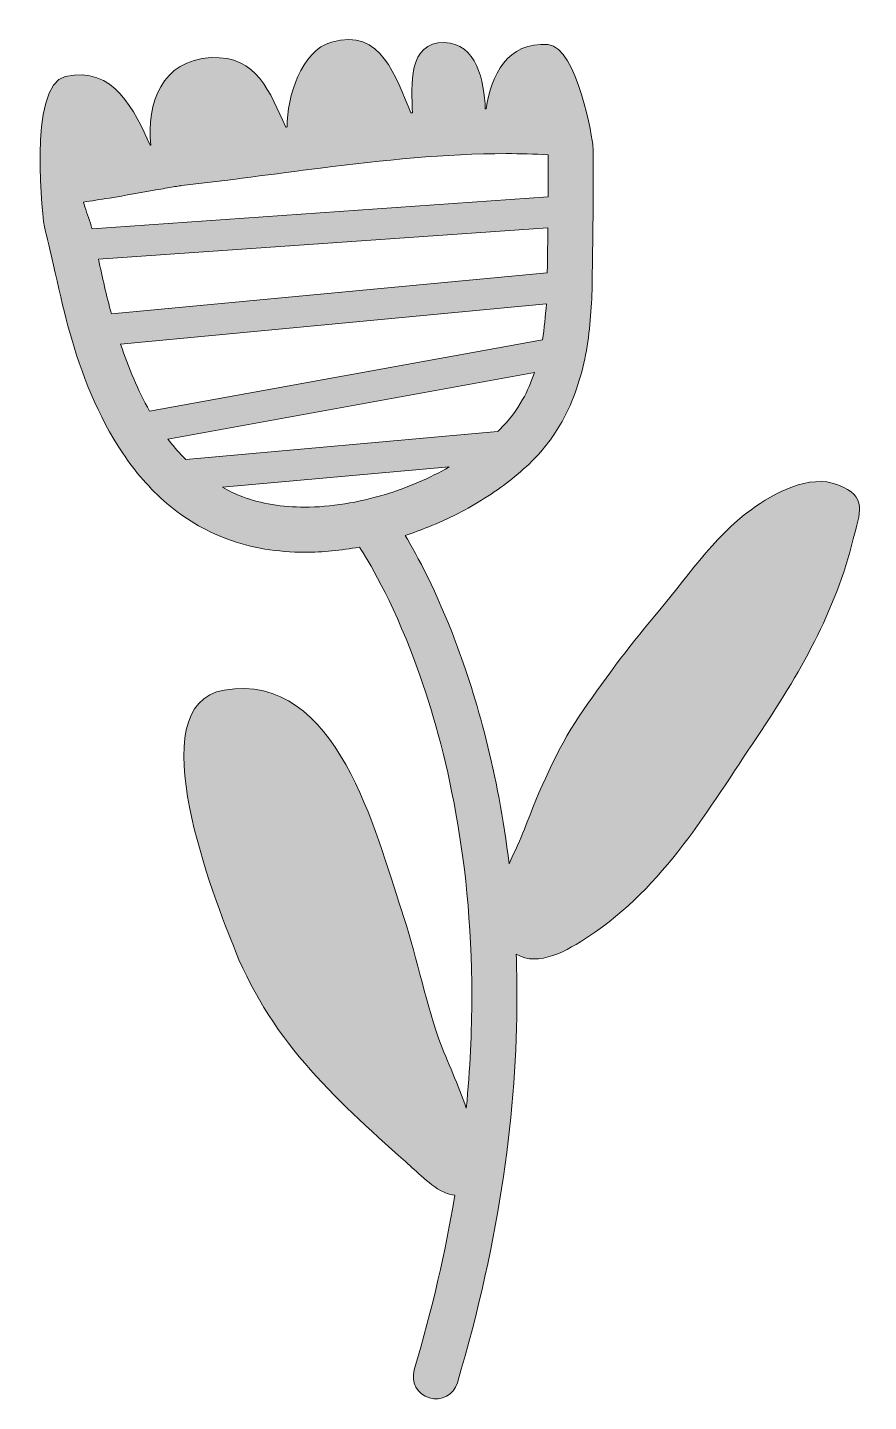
# Model space of a CAD drawing. Header units: inches. Extents: x -1 to 62, y 0 to 102.
import ezdxf

# ---------------------------------------------------------------- set-up
doc = ezdxf.new("R2010")
doc.units = ezdxf.units.IN
doc.header["$MEASUREMENT"] = 0
doc.layers.add('Layer 1', color=7, linetype='Continuous')

msp = doc.modelspace()

# ---------------------------------------------------------------- hatches: boundary and pattern name
at = {"layer": 'Layer 1', "true_color": 0xf7e13e}
h = msp.add_hatch(color=53, dxfattribs=at)
h.dxf.hatch_style = 2
edge = h.paths.add_edge_path()
edge.add_spline(control_points=[(31, 15.22), (30.31, 11.1), (29.32, 6.75), (27.96, 2.17), (27.69, 1.27), (28.2, 0.34), (29.09, 0.07), (29.98, -0.19), (30.92, 0.31), (31.18, 1.2), (34.43, 12.1), (35.63, 21.77), (35.63, 30.1), (35.63, 31.17), (35.61, 32.22), (35.58, 33.24), (37.23, 32.24), (39.44, 33.53), (40.98, 34.55), (46.64, 38.3), (49.91, 44.02), (53.6, 49.51), (56.72, 54.14), (59.44, 58.87), (60.76, 64.28), (61.23, 66.21), (61.9, 67.45), (59.6, 68.32), (57.45, 69.14), (54.87, 67.71), (53.12, 66.45), (50.37, 64.47), (48.09, 61.07), (45.91, 58.49), (43.95, 56.17), (41.98, 53.53), (40.29, 51.02), (38.58, 48.5), (37.27, 45.41), (36.2, 42.59), (35.9, 41.82), (35.46, 40.93), (35.05, 39.98), (34.22, 46.82), (32.64, 52.38), (31.05, 56.57), (29.62, 60.36), (28.18, 63.04), (27.28, 64.54), (27.88, 64.73), (28.47, 64.94), (29.05, 65.18), (30.52, 65.77), (31.93, 66.49), (33.22, 67.31), (34.52, 68.13), (35.7, 69.05), (36.73, 70.06), (37.66, 70.97), (38.4, 71.98), (39, 73.04), (39.89, 74.63), (40.43, 76.33), (40.76, 78.04), (41.09, 79.76), (41.21, 81.49), (41.25, 83.18), (41.25, 83.35), (41.34, 88.9), (41.34, 91.25), (41.34, 92.19), (41.33, 93.02), (41.31, 93.65), (41.3, 93.96), (40.16, 101.04), (37.96, 101.22), (34.92, 101.46), (33.69, 98.9), (33.33, 96.42), (33.31, 96.42), (33.29, 96.42), (33.27, 96.42), (33.19, 98.48), (32.62, 101.32), (30.2, 101.37), (27.48, 101.43), (27.76, 98.15), (27.82, 96.12), (27.78, 96.12), (27.74, 96.11), (27.71, 96.11), (26.56, 98.76), (25.54, 102.5), (21.78, 101.41), (19.54, 100.76), (18.45, 97.33), (18.46, 95.06), (18.43, 95.06), (18.4, 95.05), (18.37, 95.05), (17.17, 97.63), (16.23, 100.4), (12.8, 100.24), (9.05, 100.06), (7.99, 96.81), (8.27, 93.7), (8.26, 93.7), (8.25, 93.7), (8.24, 93.7), (7.05, 96.23), (5.56, 99.68), (1.88, 98.83), (-0.93, 98.19), (0.19, 87.94), (0.38, 87.38), (0.57, 86.82), (1.61, 81.88), (2.2, 79.78), (3.09, 76.64), (4.32, 73.45), (6.18, 70.68), (7.11, 69.3), (8.2, 68.02), (9.49, 66.92), (10.78, 65.82), (12.26, 64.91), (13.96, 64.27), (15.79, 63.58), (17.77, 63.28), (19.78, 63.28), (21.13, 63.28), (22.5, 63.41), (23.86, 63.66), (24.46, 62.75), (26.24, 59.85), (28.01, 55.11), (30.14, 49.38), (32.26, 40.97), (32.26, 30.1), (32.26, 27.45), (32.14, 24.66), (31.85, 21.72), (31.27, 23.47), (30.43, 25.16), (29.81, 26.89), (28.66, 30.12), (28.09, 33.36), (26.99, 36.59), (25.1, 42.15), (22.23, 54.4), (13.77, 52.98), (7.24, 51.88), (13.1, 37.22), (14.6, 33.47), (17.4, 26.53), (22.36, 22.14), (27.81, 17.28), (28.61, 16.57), (29.87, 15.28), (31, 15.22)], knot_values=[0, 0, 0, 0, 1, 1, 1, 2, 2, 2, 3, 3, 3, 4, 4, 4, 5, 5, 5, 6, 6, 6, 7, 7, 7, 8, 8, 8, 9, 9, 9, 10, 10, 10, 11, 11, 11, 12, 12, 12, 13, 13, 13, 14, 14, 14, 15, 15, 15, 16, 16, 16, 17, 17, 17, 18, 18, 18, 19, 19, 19, 20, 20, 20, 21, 21, 21, 22, 22, 22, 23, 23, 23, 24, 24, 24, 25, 25, 25, 26, 26, 26, 27, 27, 27, 28, 28, 28, 29, 29, 29, 30, 30, 30, 31, 31, 31, 32, 32, 32, 33, 33, 33, 34, 34, 34, 35, 35, 35, 36, 36, 36, 37, 37, 37, 38, 38, 38, 39, 39, 39, 40, 40, 40, 41, 41, 41, 42, 42, 42, 43, 43, 43, 44, 44, 44, 45, 45, 45, 46, 46, 46, 47, 47, 47, 48, 48, 48, 49, 49, 49, 50, 50, 50, 51, 51, 51, 52, 52, 52, 53, 53, 53, 53], degree=3, periodic=1)
edge = h.paths.add_edge_path()
edge.add_spline(control_points=[(3.77, 87.86), (3.58, 88.46), (3.38, 88.98), (3.24, 89.45), (3.83, 89.53), (4.49, 89.64), (5.19, 89.75), (6.37, 89.94), (7.62, 90.17), (8.65, 90.35), (9.16, 90.44), (9.61, 90.52), (9.96, 90.58), (10.13, 90.61), (10.28, 90.63), (10.39, 90.65), (10.5, 90.67), (10.59, 90.68), (10.59, 90.68), (14.01, 91.06), (17.49, 91.55), (20.97, 91.99), (25.63, 92.58), (30.31, 93.07), (34.83, 93.07), (35.88, 93.07), (36.93, 93.04), (37.96, 92.98), (37.97, 92.49), (37.97, 91.9), (37.97, 91.25), (37.97, 90.8), (37.97, 90.32), (37.96, 89.83), (37.96, 89.83), (3.89, 87.45), (3.89, 87.45), (3.85, 87.59), (3.81, 87.73), (3.77, 87.86)], knot_values=[0, 0, 0, 0, 1, 1, 1, 2, 2, 2, 3, 3, 3, 4, 4, 4, 5, 5, 5, 6, 6, 6, 7, 7, 7, 8, 8, 8, 9, 9, 9, 10, 10, 10, 11, 11, 11, 12, 12, 12, 13, 13, 13, 13], degree=3, periodic=1)
edge = h.paths.add_edge_path()
edge.add_spline(control_points=[(4.38, 85.17), (4.38, 85.17), (37.95, 87.52), (37.95, 87.52), (37.94, 87.11), (37.94, 86.71), (37.93, 86.33), (37.92, 85.57), (37.91, 84.88), (37.9, 84.34), (37.9, 84.27), (37.9, 84.21), (37.9, 84.16), (37.9, 84.16), (5.34, 81.09), (5.34, 81.09), (4.96, 82.46), (4.65, 83.84), (4.38, 85.17)], knot_values=[0, 0, 0, 0, 1, 1, 1, 2, 2, 2, 3, 3, 3, 4, 4, 4, 5, 5, 5, 6, 6, 6, 6], degree=3, periodic=1)
edge = h.paths.add_edge_path()
edge.add_spline(control_points=[(8.19, 73.83), (7.32, 75.36), (6.61, 77.07), (6.02, 78.84), (6.02, 78.84), (37.83, 81.83), (37.83, 81.83), (37.77, 80.92), (37.68, 80.02), (37.54, 79.15), (37.54, 79.15), (8.19, 73.83), (8.19, 73.83)], knot_values=[0, 0, 0, 0, 1, 1, 1, 2, 2, 2, 3, 3, 3, 4, 4, 4, 4], degree=3, periodic=1)
edge = h.paths.add_edge_path()
edge.add_spline(control_points=[(10.69, 70.41), (10.29, 70.82), (9.92, 71.27), (9.56, 71.73), (9.56, 71.73), (36.94, 76.7), (36.94, 76.7), (36.7, 75.99), (36.42, 75.32), (36.06, 74.69), (35.61, 73.88), (35.06, 73.14), (34.36, 72.46), (34.31, 72.4), (34.25, 72.35), (34.19, 72.29), (34.19, 72.29), (10.9, 70.2), (10.9, 70.2), (10.83, 70.27), (10.76, 70.34), (10.69, 70.41)], knot_values=[0, 0, 0, 0, 1, 1, 1, 2, 2, 2, 3, 3, 3, 4, 4, 4, 5, 5, 5, 6, 6, 6, 7, 7, 7, 7], degree=3, periodic=1)
edge = h.paths.add_edge_path()
edge.add_spline(control_points=[(19.78, 66.65), (18.1, 66.64), (16.52, 66.9), (15.15, 67.42), (14.61, 67.62), (14.11, 67.86), (13.63, 68.13), (13.63, 68.13), (30.58, 69.65), (30.58, 69.65), (29.12, 68.82), (27.49, 68.11), (25.81, 67.6), (23.8, 66.99), (21.73, 66.64), (19.78, 66.65)], knot_values=[0, 0, 0, 0, 1, 1, 1, 2, 2, 2, 3, 3, 3, 4, 4, 4, 5, 5, 5, 5], degree=3, periodic=1)

# ---------------------------------------------------------------- linework, layer by layer
at = {"layer": 'Layer 1', "lineweight": 0}
for points, knots in [([(31, 15.22), (30.31, 11.1), (29.32, 6.75), (27.96, 2.17), (27.69, 1.27), (28.2, 0.34), (29.09, 0.07), (29.98, -0.19), (30.92, 0.31), (31.18, 1.2), (34.43, 12.1), (35.63, 21.77), (35.63, 30.1), (35.63, 31.17), (35.61, 32.22), (35.58, 33.24), (37.23, 32.24), (39.44, 33.53), (40.98, 34.55), (46.64, 38.3), (49.91, 44.02), (53.6, 49.51), (56.72, 54.14), (59.44, 58.87), (60.76, 64.28), (61.23, 66.21), (61.9, 67.45), (59.6, 68.32), (57.45, 69.14), (54.87, 67.71), (53.12, 66.45), (50.37, 64.47), (48.09, 61.07), (45.91, 58.49), (43.95, 56.17), (41.98, 53.53), (40.29, 51.02), (38.58, 48.5), (37.27, 45.41), (36.2, 42.59), (35.9, 41.82), (35.46, 40.93), (35.05, 39.98), (34.22, 46.82), (32.64, 52.38), (31.05, 56.57), (29.62, 60.36), (28.18, 63.04), (27.28, 64.54), (27.88, 64.73), (28.47, 64.94), (29.05, 65.18), (30.52, 65.77), (31.93, 66.49), (33.22, 67.31), (34.52, 68.13), (35.7, 69.05), (36.73, 70.06), (37.66, 70.97), (38.4, 71.98), (39, 73.04), (39.89, 74.63), (40.43, 76.33), (40.76, 78.04), (41.09, 79.76), (41.21, 81.49), (41.25, 83.18), (41.25, 83.35), (41.34, 88.9), (41.34, 91.25), (41.34, 92.19), (41.33, 93.02), (41.31, 93.65), (41.3, 93.96), (40.16, 101.04), (37.96, 101.22), (34.92, 101.46), (33.69, 98.9), (33.33, 96.42), (33.31, 96.42), (33.29, 96.42), (33.27, 96.42), (33.19, 98.48), (32.62, 101.32), (30.2, 101.37), (27.48, 101.43), (27.76, 98.15), (27.82, 96.12), (27.78, 96.12), (27.74, 96.11), (27.71, 96.11), (26.56, 98.76), (25.54, 102.5), (21.78, 101.41), (19.54, 100.76), (18.45, 97.33), (18.46, 95.06), (18.43, 95.06), (18.4, 95.05), (18.37, 95.05), (17.17, 97.63), (16.23, 100.4), (12.8, 100.24), (9.05, 100.06), (7.99, 96.81), (8.27, 93.7), (8.26, 93.7), (8.25, 93.7), (8.24, 93.7), (7.05, 96.23), (5.56, 99.68), (1.88, 98.83), (-0.93, 98.19), (0.19, 87.94), (0.38, 87.38), (0.57, 86.82), (1.61, 81.88), (2.2, 79.78), (3.09, 76.64), (4.32, 73.45), (6.18, 70.68), (7.11, 69.3), (8.2, 68.02), (9.49, 66.92), (10.78, 65.82), (12.26, 64.91), (13.96, 64.27), (15.79, 63.58), (17.77, 63.28), (19.78, 63.28), (21.13, 63.28), (22.5, 63.41), (23.86, 63.66), (24.46, 62.75), (26.24, 59.85), (28.01, 55.11), (30.14, 49.38), (32.26, 40.97), (32.26, 30.1), (32.26, 27.45), (32.14, 24.66), (31.85, 21.72), (31.27, 23.47), (30.43, 25.16), (29.81, 26.89), (28.66, 30.12), (28.09, 33.36), (26.99, 36.59), (25.1, 42.15), (22.23, 54.4), (13.77, 52.98), (7.24, 51.88), (13.1, 37.22), (14.6, 33.47), (17.4, 26.53), (22.36, 22.14), (27.81, 17.28), (28.61, 16.57), (29.87, 15.28), (31, 15.22)], [0, 0, 0, 0, 1, 1, 1, 2, 2, 2, 3, 3, 3, 4, 4, 4, 5, 5, 5, 6, 6, 6, 7, 7, 7, 8, 8, 8, 9, 9, 9, 10, 10, 10, 11, 11, 11, 12, 12, 12, 13, 13, 13, 14, 14, 14, 15, 15, 15, 16, 16, 16, 17, 17, 17, 18, 18, 18, 19, 19, 19, 20, 20, 20, 21, 21, 21, 22, 22, 22, 23, 23, 23, 24, 24, 24, 25, 25, 25, 26, 26, 26, 27, 27, 27, 28, 28, 28, 29, 29, 29, 30, 30, 30, 31, 31, 31, 32, 32, 32, 33, 33, 33, 34, 34, 34, 35, 35, 35, 36, 36, 36, 37, 37, 37, 38, 38, 38, 39, 39, 39, 40, 40, 40, 41, 41, 41, 42, 42, 42, 43, 43, 43, 44, 44, 44, 45, 45, 45, 46, 46, 46, 47, 47, 47, 48, 48, 48, 49, 49, 49, 50, 50, 50, 51, 51, 51, 52, 52, 52, 53, 53, 53, 53]), ([(3.77, 87.86), (3.58, 88.46), (3.38, 88.98), (3.24, 89.45), (3.83, 89.53), (4.49, 89.64), (5.19, 89.75), (6.37, 89.94), (7.62, 90.17), (8.65, 90.35), (9.16, 90.44), (9.61, 90.52), (9.96, 90.58), (10.13, 90.61), (10.28, 90.63), (10.39, 90.65), (10.5, 90.67), (10.59, 90.68), (10.59, 90.68), (14.01, 91.06), (17.49, 91.55), (20.97, 91.99), (25.63, 92.58), (30.31, 93.07), (34.83, 93.07), (35.88, 93.07), (36.93, 93.04), (37.96, 92.98), (37.97, 92.49), (37.97, 91.9), (37.97, 91.25), (37.97, 90.8), (37.97, 90.32), (37.96, 89.83), (37.96, 89.83), (3.89, 87.45), (3.89, 87.45), (3.85, 87.59), (3.81, 87.73), (3.77, 87.86)], [0, 0, 0, 0, 1, 1, 1, 2, 2, 2, 3, 3, 3, 4, 4, 4, 5, 5, 5, 6, 6, 6, 7, 7, 7, 8, 8, 8, 9, 9, 9, 10, 10, 10, 11, 11, 11, 12, 12, 12, 13, 13, 13, 13]), ([(4.38, 85.17), (4.38, 85.17), (37.95, 87.52), (37.95, 87.52), (37.94, 87.11), (37.94, 86.71), (37.93, 86.33), (37.92, 85.57), (37.91, 84.88), (37.9, 84.34), (37.9, 84.27), (37.9, 84.21), (37.9, 84.16), (37.9, 84.16), (5.34, 81.09), (5.34, 81.09), (4.96, 82.46), (4.65, 83.84), (4.38, 85.17)], [0, 0, 0, 0, 1, 1, 1, 2, 2, 2, 3, 3, 3, 4, 4, 4, 5, 5, 5, 6, 6, 6, 6]), ([(8.19, 73.83), (7.32, 75.36), (6.61, 77.07), (6.02, 78.84), (6.02, 78.84), (37.83, 81.83), (37.83, 81.83), (37.77, 80.92), (37.68, 80.02), (37.54, 79.15), (37.54, 79.15), (8.19, 73.83), (8.19, 73.83)], [0, 0, 0, 0, 1, 1, 1, 2, 2, 2, 3, 3, 3, 4, 4, 4, 4]), ([(10.69, 70.41), (10.29, 70.82), (9.92, 71.27), (9.56, 71.73), (9.56, 71.73), (36.94, 76.7), (36.94, 76.7), (36.7, 75.99), (36.42, 75.32), (36.06, 74.69), (35.61, 73.88), (35.06, 73.14), (34.36, 72.46), (34.31, 72.4), (34.25, 72.35), (34.19, 72.29), (34.19, 72.29), (10.9, 70.2), (10.9, 70.2), (10.83, 70.27), (10.76, 70.34), (10.69, 70.41)], [0, 0, 0, 0, 1, 1, 1, 2, 2, 2, 3, 3, 3, 4, 4, 4, 5, 5, 5, 6, 6, 6, 7, 7, 7, 7]), ([(19.78, 66.65), (18.1, 66.64), (16.52, 66.9), (15.15, 67.42), (14.61, 67.62), (14.11, 67.86), (13.63, 68.13), (13.63, 68.13), (30.58, 69.65), (30.58, 69.65), (29.12, 68.82), (27.49, 68.11), (25.81, 67.6), (23.8, 66.99), (21.73, 66.64), (19.78, 66.65)], [0, 0, 0, 0, 1, 1, 1, 2, 2, 2, 3, 3, 3, 4, 4, 4, 5, 5, 5, 5])]:
    msp.add_open_spline(points, degree=3, knots=knots, dxfattribs=at)

doc.saveas('drawing.dxf')
